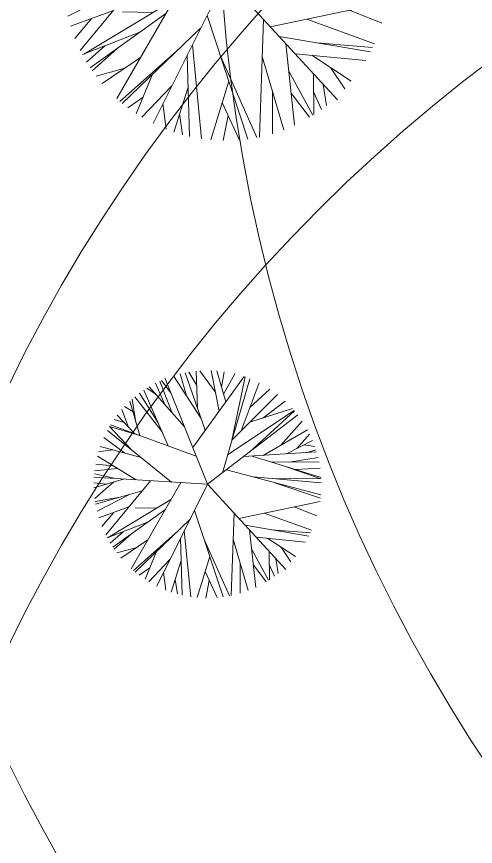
# Model space of a CAD drawing. Header units: millimetres. Extents: x 664 to 1534, y 1164 to 2765.
# Drawn here: x 719.62 to 723.91, y 1385.76 to 1393.52 of the extents above; entities that cross this region are included whole.
import ezdxf

# ---------------------------------------------------------------- set-up
doc = ezdxf.new("R2010")
doc.units = ezdxf.units.MM
doc.layers.get('0').update_dxf_attribs({"lineweight": 20})
doc.layers.add('Barra', color=9, linetype='Continuous', lineweight=9)
doc.layers.add('Jardim', color=92, linetype='Continuous', lineweight=20)

# ---------------------------------------------------------------- blocks, each defined once
blk = doc.blocks.new('TREEA')
for p, q in [((-0.02826, 0.11842), (-0.03657, 0.14795)), ((-0.00304, 0.07263), (-0.03022, 0.14937)), ((-0.01458, 0.13242), (-0.02503, 0.15033)), ((-0.01354, 0.10227), (-0.01524, 0.15164)), ((0.01031, 0.12389), (-0.01053, 0.15204)), ((0.01539, 0.09806), (0.00472, 0.15233)), ((0.02435, 0.11042), (0.01229, 0.1519)), ((0.01858, 0.13027), (0.0222, 0.15078)), ((0.02129, 0.12094), (0.03642, 0.14798)), ((0, 0), (-0.05715, 0.14288)), ((-0.00862, 0.08837), (-0.04585, 0.14534)), ((-0.01981, 0.04952), (0.04894, 0.14433)), ((0.01992, 0.01532), (0.0566, 0.1415)), ((0.0327, 0.05928), (0.05036, 0.14384)), ((-0.05734, 0.1069), (-0.06983, 0.13546)), ((-0.04808, 0.09649), (-0.06404, 0.13829)), ((-0.04911, 0.12278), (-0.06185, 0.13929)), ((0.04512, 0.07166), (0.06915, 0.13581)), ((-0.05276, 0.0516), (-0.08522, 0.12634)), ((-0.07001, 0.12113), (-0.08146, 0.1288)), ((-0.03086, 0.07714), (-0.07848, 0.13064)), ((0.05681, 0.10288), (0.08321, 0.12768)), ((-0.06089, 0.07032), (-0.09732, 0.11728)), ((-0.0662, 0.08256), (-0.09122, 0.12208)), ((0.0327, 0.05928), (0.09375, 0.12015)), ((-0.09091, 0.0655), (-0.10412, 0.11129)), ((-0.09591, 0.08283), (-0.10094, 0.11418)), ((0.07402, 0.08869), (0.10386, 0.11153)), ((-0.09805, 0.09616), (-0.11116, 0.10425)), ((0.05655, 0.08306), (0.11371, 0.10147)), ((-0.10583, 0.07659), (-0.11497, 0.10004)), ((0.02689, 0.03929), (0.11595, 0.0989)), ((0.05652, 0.04348), (0.11651, 0.09824)), ((-0.11159, 0.08271), (-0.12533, 0.08671)), ((-0.0977, 0.06797), (-0.12098, 0.09267)), ((0, 0), (0.1208, 0.09292)), ((-0.01517, 0.03791), (-0.1299, 0.0797)), ((0.09819, 0.05264), (0.12686, 0.08445)), ((-0.0485, 0.00303), (-0.1342, 0.07222)), ((-0.1026, 0.04671), (-0.13133, 0.07732)), ((-0.13133, 0.07732), (-0.09091, 0.0655)), ((0.07426, 0.03881), (0.13369, 0.07315)), ((-0.11075, 0.04165), (-0.13894, 0.06262)), ((0.11958, 0.04794), (0.13677, 0.06723)), ((0.10572, 0.04078), (0.1406, 0.05879)), ((-0.08901, 0.03574), (-0.14375, 0.05061)), ((0.12885, 0.05273), (0.1437, 0.05076)), ((-0.12709, 0.04609), (-0.14601, 0.04367)), ((0.04833, 0.03718), (0.14611, 0.04332)), ((0.13144, 0.0424), (0.14521, 0.04626)), ((-0.09586, 0.00599), (-0.14767, 0.03766)), ((0.05964, 0.03789), (0.15212, 0.00915)), ((0.10929, 0.02988), (0.14811, 0.0359)), ((-0.12678, 0.02489), (-0.14995, 0.02719)), ((0.08486, 0.03005), (0.1495, 0.02959)), ((0.1003, 0.02525), (0.1519, 0.00734)), ((-0.12059, 0.0211), (-0.15134, 0.01798)), ((0.02517, 0.01936), (0.15173, -0.01423)), ((0.11771, 0.01985), (0.15086, 0.0216)), ((0, 0), (-0.1524, 0.00953)), ((-0.12321, 0.0077), (-0.15173, 0.01423)), ((0.06086, 0.00989), (0.15238, 0.00218)), ((-0.13563, 0.00022), (-0.15238, 0.0022)), ((-0.1127, 0.00704), (-0.15233, -0.00476)), ((-0.12582, 0.00314), (-0.1512, -0.01909)), ((-0.07638, 0.00477), (-0.13649, -0.0678)), ((-0.03565, 0.00223), (-0.10222, -0.11304)), ((0, 0), (-0.06816, -0.13631)), ((0, 0), (0.10477, -0.1143)), ((0.08698, 0.00769), (0.1519, 0.00734)), ((0.09016, 0.00211), (0.15125, -0.01867)), ((-0.08757, -0.00873), (-0.15006, -0.02661)), ((-0.10464, -0.01362), (-0.14813, -0.0358)), ((-0.11718, -0.0172), (-0.15065, -0.02302)), ((-0.04849, -0.02001), (-0.13315, -0.07124)), ((0.04179, -0.04558), (0.15068, -0.02283)), ((-0.1054, -0.03026), (-0.14558, -0.04508)), ((0.1161, -0.03006), (0.14644, -0.04219)), ((-0.12549, -0.03767), (-0.14154, -0.05651)), ((-0.05607, -0.03313), (-0.12704, -0.08418)), ((-0.06853, -0.03214), (-0.09691, -0.03161)), ((-0.01753, -0.03505), (0.02088, -0.15096)), ((0.03548, -0.0387), (0.03169, -0.14907)), ((0.07598, -0.03844), (0.13942, -0.06155)), ((-0.02328, -0.04656), (-0.09703, -0.11752)), ((-0.08068, -0.05083), (-0.13446, -0.07174)), ((0.0502, -0.05476), (0.13575, -0.06926)), ((0.0563, -0.06141), (0.06461, -0.13803)), ((0.08565, -0.06077), (0.13783, -0.06503)), ((-0.11327, -0.06351), (-0.13049, -0.07872)), ((-0.10196, -0.06614), (-0.12511, -0.08702)), ((-0.04337, -0.06589), (-0.09931, -0.1156)), ((-0.03123, -0.06245), (-0.02266, -0.15071)), ((-0.07997, -0.07451), (-0.11603, -0.09881)), ((-0.03617, -0.07234), (-0.03394, -0.14857)), ((-0.00469, -0.07377), (0.02931, -0.14955)), ((0.03428, -0.07356), (0.05458, -0.14229)), ((0.06502, -0.07093), (0.13135, -0.07728)), ((0.08066, -0.07243), (0.1178, -0.09669)), ((-0.09472, -0.08445), (-0.12162, -0.09183)), ((0.09833, -0.08397), (0.11166, -0.10372)), ((-0.06857, -0.09013), (-0.08383, -0.12728)), ((0.05911, -0.08737), (0.08179, -0.12859)), ((0.08247, -0.08996), (0.08279, -0.12795)), ((-0.05047, -0.10094), (-0.07863, -0.13055)), ((0.00287, -0.09659), (-0.01396, -0.15176)), ((0.09146, -0.09977), (0.09453, -0.11954)), ((-0.03529, -0.10228), (-0.04869, -0.14441)), ((0.04379, -0.10576), (0.04379, -0.14597)), ((0.06135, -0.10798), (0.07871, -0.1305)), ((0.08261, -0.10735), (0.08971, -0.1232)), ((-0.07742, -0.11167), (-0.09182, -0.12163)), ((-0.05886, -0.11773), (-0.05593, -0.14176)), ((-0.00329, -0.11678), (0.01291, -0.15185)), ((-0.04326, -0.12735), (-0.04052, -0.14691)), ((0.00225, -0.12877), (-0.00229, -0.15238))]:
    blk.add_line(p, q)

msp = doc.modelspace()

# ---------------------------------------------------------------- linework, layer by layer
at = {"layer": 'Barra'}
for centre in [(736.502, 1394.8404), (733.0502, 1393.0682), (733.1307, 1389.5901), (733.0507, 1383.5434), (733.0507, 1381.1112)]:
    msp.add_circle(centre, 15, dxfattribs=at)

# ---------------------------------------------------------------- block references
at = {"layer": 'Jardim'}
for p, xscale, yscale, zscale in [((721.5738, 1393.8834), 9.979199999999764, 9.979199999999764, 9.979199999999764), ((721.4041, 1389.1456), 6.985439999999925, 6.985439999999925, 6.985439999999925)]:
    msp.add_blockref('TREEA', p, dxfattribs=dict(at, xscale=xscale, yscale=yscale, zscale=zscale))

doc.saveas('drawing.dxf')
